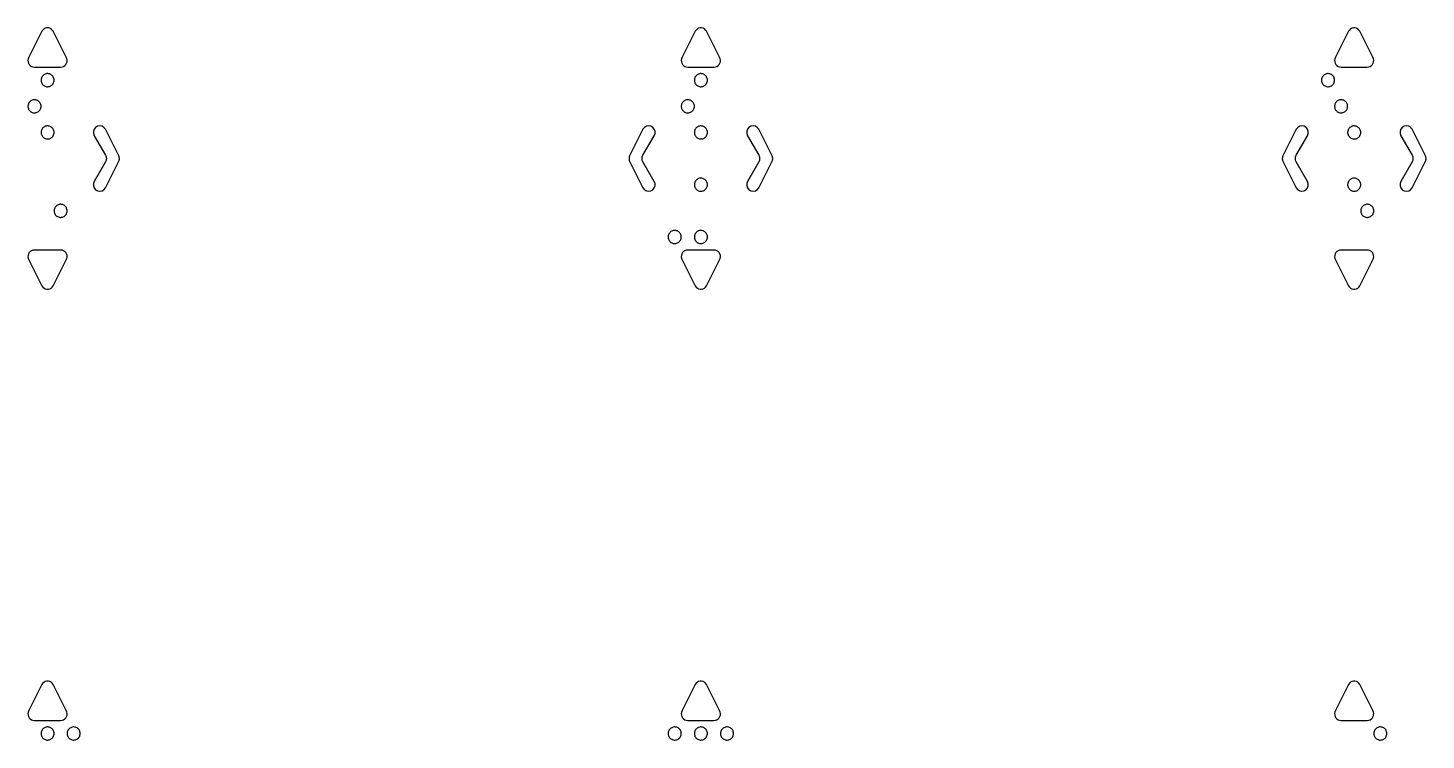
# Model space of a CAD drawing. Header units: metres. Extents: x 45 to 505, y 40 to 510.
# Drawn here: x 148.5 to 255.5, y 205.5 to 260 of the extents above; entities that cross this region are included whole.
import ezdxf

# ---------------------------------------------------------------- set-up
doc = ezdxf.new("R2010")
doc.units = ezdxf.units.M

msp = doc.modelspace()

# ---------------------------------------------------------------- linework, layer by layer
for points in [[(150.43, 259.75), (150.36, 259.84), (150.27, 259.92), (150.17, 259.97), (150.06, 260), (149.94, 260), (149.83, 259.97), (149.73, 259.92), (149.64, 259.84), (149.57, 259.75), (148.57, 257.75), (148.52, 257.64), (148.5, 257.53), (148.51, 257.41), (148.54, 257.3), (148.6, 257.2), (148.68, 257.12), (148.78, 257.05), (148.88, 257.01), (149, 257), (151, 257), (151.12, 257.01), (151.22, 257.05), (151.32, 257.12), (151.4, 257.2), (151.46, 257.3), (151.49, 257.41), (151.5, 257.53), (151.48, 257.64), (151.43, 257.75)], [(200.43, 259.75), (200.36, 259.84), (200.27, 259.92), (200.17, 259.97), (200.06, 260), (199.94, 260), (199.83, 259.97), (199.73, 259.92), (199.64, 259.84), (199.57, 259.75), (198.57, 257.75), (198.52, 257.64), (198.5, 257.53), (198.51, 257.41), (198.54, 257.3), (198.6, 257.2), (198.68, 257.12), (198.78, 257.05), (198.88, 257.01), (199, 257), (201, 257), (201.12, 257.01), (201.22, 257.05), (201.32, 257.12), (201.4, 257.2), (201.46, 257.3), (201.49, 257.41), (201.5, 257.53), (201.48, 257.64), (201.43, 257.75)], [(250.43, 259.75), (250.36, 259.84), (250.27, 259.92), (250.17, 259.97), (250.06, 260), (249.94, 260), (249.83, 259.97), (249.73, 259.92), (249.64, 259.84), (249.57, 259.75), (248.57, 257.75), (248.52, 257.64), (248.5, 257.53), (248.51, 257.41), (248.54, 257.3), (248.6, 257.2), (248.68, 257.12), (248.78, 257.05), (248.88, 257.01), (249, 257), (251, 257), (251.12, 257.01), (251.22, 257.05), (251.32, 257.12), (251.4, 257.2), (251.46, 257.3), (251.49, 257.41), (251.5, 257.53), (251.48, 257.64), (251.43, 257.75)], [(150.5, 256), (150.5, 256.06), (150.48, 256.13), (150.46, 256.19), (150.44, 256.25), (150.4, 256.3), (150.36, 256.35), (150.31, 256.39), (150.26, 256.43), (150.2, 256.46), (150.14, 256.48), (150.08, 256.49), (150.02, 256.5), (149.95, 256.5), (149.89, 256.49), (149.83, 256.47), (149.77, 256.44), (149.71, 256.41), (149.66, 256.37), (149.62, 256.32), (149.58, 256.27), (149.55, 256.22), (149.53, 256.16), (149.51, 256.1), (149.5, 256.03), (149.5, 255.97), (149.51, 255.9), (149.53, 255.84), (149.55, 255.78), (149.58, 255.73), (149.62, 255.68), (149.66, 255.63), (149.71, 255.59), (149.77, 255.56), (149.83, 255.53), (149.89, 255.51), (149.95, 255.5), (150.02, 255.5), (150.08, 255.51), (150.14, 255.52), (150.2, 255.54), (150.26, 255.57), (150.31, 255.61), (150.36, 255.65), (150.4, 255.7), (150.44, 255.75), (150.46, 255.81), (150.48, 255.87), (150.5, 255.94), (150.5, 256)], [(200.5, 256), (200.5, 256.06), (200.48, 256.13), (200.46, 256.19), (200.44, 256.25), (200.4, 256.3), (200.36, 256.35), (200.31, 256.39), (200.26, 256.43), (200.2, 256.46), (200.14, 256.48), (200.08, 256.49), (200.02, 256.5), (199.95, 256.5), (199.89, 256.49), (199.83, 256.47), (199.77, 256.44), (199.71, 256.41), (199.66, 256.37), (199.62, 256.32), (199.58, 256.27), (199.55, 256.22), (199.53, 256.16), (199.51, 256.1), (199.5, 256.03), (199.5, 255.97), (199.51, 255.9), (199.53, 255.84), (199.55, 255.78), (199.58, 255.73), (199.62, 255.68), (199.66, 255.63), (199.71, 255.59), (199.77, 255.56), (199.83, 255.53), (199.89, 255.51), (199.95, 255.5), (200.02, 255.5), (200.08, 255.51), (200.14, 255.52), (200.2, 255.54), (200.26, 255.57), (200.31, 255.61), (200.36, 255.65), (200.4, 255.7), (200.44, 255.75), (200.46, 255.81), (200.48, 255.87), (200.5, 255.94), (200.5, 256)], [(248.5, 256), (248.5, 256.06), (248.48, 256.13), (248.46, 256.19), (248.44, 256.25), (248.4, 256.3), (248.36, 256.35), (248.31, 256.39), (248.26, 256.43), (248.2, 256.46), (248.14, 256.48), (248.08, 256.49), (248.02, 256.5), (247.95, 256.5), (247.89, 256.49), (247.83, 256.47), (247.77, 256.44), (247.71, 256.41), (247.66, 256.37), (247.62, 256.32), (247.58, 256.27), (247.55, 256.22), (247.53, 256.16), (247.51, 256.1), (247.5, 256.03), (247.5, 255.97), (247.51, 255.9), (247.53, 255.84), (247.55, 255.78), (247.58, 255.73), (247.62, 255.68), (247.66, 255.63), (247.71, 255.59), (247.77, 255.56), (247.83, 255.53), (247.89, 255.51), (247.95, 255.5), (248.02, 255.5), (248.08, 255.51), (248.14, 255.52), (248.2, 255.54), (248.26, 255.57), (248.31, 255.61), (248.36, 255.65), (248.4, 255.7), (248.44, 255.75), (248.46, 255.81), (248.48, 255.87), (248.5, 255.94), (248.5, 256)], [(149.5, 254), (149.5, 254.06), (149.48, 254.13), (149.46, 254.19), (149.44, 254.25), (149.4, 254.3), (149.36, 254.35), (149.31, 254.39), (149.26, 254.43), (149.2, 254.46), (149.14, 254.48), (149.08, 254.49), (149.02, 254.5), (148.95, 254.5), (148.89, 254.49), (148.83, 254.47), (148.77, 254.44), (148.71, 254.41), (148.66, 254.37), (148.62, 254.32), (148.58, 254.27), (148.55, 254.22), (148.53, 254.16), (148.51, 254.1), (148.5, 254.03), (148.5, 253.97), (148.51, 253.9), (148.53, 253.84), (148.55, 253.78), (148.58, 253.73), (148.62, 253.68), (148.66, 253.63), (148.71, 253.59), (148.77, 253.56), (148.83, 253.53), (148.89, 253.51), (148.95, 253.5), (149.02, 253.5), (149.08, 253.51), (149.14, 253.52), (149.2, 253.54), (149.26, 253.57), (149.31, 253.61), (149.36, 253.65), (149.4, 253.7), (149.44, 253.75), (149.46, 253.81), (149.48, 253.87), (149.5, 253.94), (149.5, 254)], [(199.5, 254), (199.5, 254.06), (199.48, 254.13), (199.46, 254.19), (199.44, 254.25), (199.4, 254.3), (199.36, 254.35), (199.31, 254.39), (199.26, 254.43), (199.2, 254.46), (199.14, 254.48), (199.08, 254.49), (199.02, 254.5), (198.95, 254.5), (198.89, 254.49), (198.83, 254.47), (198.77, 254.44), (198.71, 254.41), (198.66, 254.37), (198.62, 254.32), (198.58, 254.27), (198.55, 254.22), (198.53, 254.16), (198.51, 254.1), (198.5, 254.03), (198.5, 253.97), (198.51, 253.9), (198.53, 253.84), (198.55, 253.78), (198.58, 253.73), (198.62, 253.68), (198.66, 253.63), (198.71, 253.59), (198.77, 253.56), (198.83, 253.53), (198.89, 253.51), (198.95, 253.5), (199.02, 253.5), (199.08, 253.51), (199.14, 253.52), (199.2, 253.54), (199.26, 253.57), (199.31, 253.61), (199.36, 253.65), (199.4, 253.7), (199.44, 253.75), (199.46, 253.81), (199.48, 253.87), (199.5, 253.94), (199.5, 254)], [(249.5, 254), (249.5, 254.06), (249.48, 254.13), (249.46, 254.19), (249.44, 254.25), (249.4, 254.3), (249.36, 254.35), (249.31, 254.39), (249.26, 254.43), (249.2, 254.46), (249.14, 254.48), (249.08, 254.49), (249.02, 254.5), (248.95, 254.5), (248.89, 254.49), (248.83, 254.47), (248.77, 254.44), (248.71, 254.41), (248.66, 254.37), (248.62, 254.32), (248.58, 254.27), (248.55, 254.22), (248.53, 254.16), (248.51, 254.1), (248.5, 254.03), (248.5, 253.97), (248.51, 253.9), (248.53, 253.84), (248.55, 253.78), (248.58, 253.73), (248.62, 253.68), (248.66, 253.63), (248.71, 253.59), (248.77, 253.56), (248.83, 253.53), (248.89, 253.51), (248.95, 253.5), (249.02, 253.5), (249.08, 253.51), (249.14, 253.52), (249.2, 253.54), (249.26, 253.57), (249.31, 253.61), (249.36, 253.65), (249.4, 253.7), (249.44, 253.75), (249.46, 253.81), (249.48, 253.87), (249.5, 253.94), (249.5, 254)], [(150.5, 252), (150.5, 252.06), (150.48, 252.13), (150.46, 252.19), (150.44, 252.25), (150.4, 252.3), (150.36, 252.35), (150.31, 252.39), (150.26, 252.43), (150.2, 252.46), (150.14, 252.48), (150.08, 252.49), (150.02, 252.5), (149.95, 252.5), (149.89, 252.49), (149.83, 252.47), (149.77, 252.44), (149.71, 252.41), (149.66, 252.37), (149.62, 252.32), (149.58, 252.27), (149.55, 252.22), (149.53, 252.16), (149.51, 252.1), (149.5, 252.03), (149.5, 251.97), (149.51, 251.9), (149.53, 251.84), (149.55, 251.78), (149.58, 251.73), (149.62, 251.68), (149.66, 251.63), (149.71, 251.59), (149.77, 251.56), (149.83, 251.53), (149.89, 251.51), (149.95, 251.5), (150.02, 251.5), (150.08, 251.51), (150.14, 251.52), (150.2, 251.54), (150.26, 251.57), (150.31, 251.61), (150.36, 251.65), (150.4, 251.7), (150.44, 251.75), (150.46, 251.81), (150.48, 251.87), (150.5, 251.94), (150.5, 252)], [(155.43, 249.75), (155.46, 249.8), (155.48, 249.86), (155.49, 249.91), (155.5, 249.97), (155.5, 250.03), (155.49, 250.09), (155.48, 250.14), (155.46, 250.2), (155.43, 250.25), (154.43, 252.25), (154.32, 252.38), (154.17, 252.47), (154, 252.5), (153.83, 252.47), (153.68, 252.38), (153.57, 252.25), (153.51, 252.09), (153.51, 251.91), (153.57, 251.75), (154.43, 250.25), (154.46, 250.2), (154.48, 250.14), (154.49, 250.09), (154.5, 250.03), (154.5, 249.97), (154.49, 249.91), (154.48, 249.86), (154.46, 249.8), (154.43, 249.75), (153.57, 248.25), (153.51, 248.09), (153.51, 247.91), (153.57, 247.75), (153.68, 247.62), (153.83, 247.53), (154, 247.5), (154.17, 247.53), (154.32, 247.62), (154.43, 247.75)], [(194.57, 250.25), (194.54, 250.2), (194.52, 250.14), (194.51, 250.09), (194.5, 250.03), (194.5, 249.97), (194.51, 249.91), (194.52, 249.86), (194.54, 249.8), (194.57, 249.75), (195.57, 247.75), (195.68, 247.62), (195.83, 247.53), (196, 247.5), (196.17, 247.53), (196.32, 247.62), (196.43, 247.75), (196.49, 247.91), (196.49, 248.09), (196.43, 248.25), (195.57, 249.75), (195.54, 249.8), (195.52, 249.86), (195.51, 249.91), (195.5, 249.97), (195.5, 250.03), (195.51, 250.09), (195.52, 250.14), (195.54, 250.2), (195.57, 250.25), (196.43, 251.75), (196.49, 251.91), (196.49, 252.09), (196.43, 252.25), (196.32, 252.38), (196.17, 252.47), (196, 252.5), (195.83, 252.47), (195.68, 252.38), (195.57, 252.25)], [(200.5, 252), (200.5, 252.06), (200.48, 252.13), (200.46, 252.19), (200.44, 252.25), (200.4, 252.3), (200.36, 252.35), (200.31, 252.39), (200.26, 252.43), (200.2, 252.46), (200.14, 252.48), (200.08, 252.49), (200.02, 252.5), (199.95, 252.5), (199.89, 252.49), (199.83, 252.47), (199.77, 252.44), (199.71, 252.41), (199.66, 252.37), (199.62, 252.32), (199.58, 252.27), (199.55, 252.22), (199.53, 252.16), (199.51, 252.1), (199.5, 252.03), (199.5, 251.97), (199.51, 251.9), (199.53, 251.84), (199.55, 251.78), (199.58, 251.73), (199.62, 251.68), (199.66, 251.63), (199.71, 251.59), (199.77, 251.56), (199.83, 251.53), (199.89, 251.51), (199.95, 251.5), (200.02, 251.5), (200.08, 251.51), (200.14, 251.52), (200.2, 251.54), (200.26, 251.57), (200.31, 251.61), (200.36, 251.65), (200.4, 251.7), (200.44, 251.75), (200.46, 251.81), (200.48, 251.87), (200.5, 251.94), (200.5, 252)], [(205.43, 249.75), (205.46, 249.8), (205.48, 249.86), (205.49, 249.91), (205.5, 249.97), (205.5, 250.03), (205.49, 250.09), (205.48, 250.14), (205.46, 250.2), (205.43, 250.25), (204.43, 252.25), (204.32, 252.38), (204.17, 252.47), (204, 252.5), (203.83, 252.47), (203.68, 252.38), (203.57, 252.25), (203.51, 252.09), (203.51, 251.91), (203.57, 251.75), (204.43, 250.25), (204.46, 250.2), (204.48, 250.14), (204.49, 250.09), (204.5, 250.03), (204.5, 249.97), (204.49, 249.91), (204.48, 249.86), (204.46, 249.8), (204.43, 249.75), (203.57, 248.25), (203.51, 248.09), (203.51, 247.91), (203.57, 247.75), (203.68, 247.62), (203.83, 247.53), (204, 247.5), (204.17, 247.53), (204.32, 247.62), (204.43, 247.75)], [(244.57, 250.25), (244.54, 250.2), (244.52, 250.14), (244.51, 250.09), (244.5, 250.03), (244.5, 249.97), (244.51, 249.91), (244.52, 249.86), (244.54, 249.8), (244.57, 249.75), (245.57, 247.75), (245.68, 247.62), (245.83, 247.53), (246, 247.5), (246.17, 247.53), (246.32, 247.62), (246.43, 247.75), (246.49, 247.91), (246.49, 248.09), (246.43, 248.25), (245.57, 249.75), (245.54, 249.8), (245.52, 249.86), (245.51, 249.91), (245.5, 249.97), (245.5, 250.03), (245.51, 250.09), (245.52, 250.14), (245.54, 250.2), (245.57, 250.25), (246.43, 251.75), (246.49, 251.91), (246.49, 252.09), (246.43, 252.25), (246.32, 252.38), (246.17, 252.47), (246, 252.5), (245.83, 252.47), (245.68, 252.38), (245.57, 252.25)], [(250.5, 252), (250.5, 252.06), (250.48, 252.13), (250.46, 252.19), (250.44, 252.25), (250.4, 252.3), (250.36, 252.35), (250.31, 252.39), (250.26, 252.43), (250.2, 252.46), (250.14, 252.48), (250.08, 252.49), (250.02, 252.5), (249.95, 252.5), (249.89, 252.49), (249.83, 252.47), (249.77, 252.44), (249.71, 252.41), (249.66, 252.37), (249.62, 252.32), (249.58, 252.27), (249.55, 252.22), (249.53, 252.16), (249.51, 252.1), (249.5, 252.03), (249.5, 251.97), (249.51, 251.9), (249.53, 251.84), (249.55, 251.78), (249.58, 251.73), (249.62, 251.68), (249.66, 251.63), (249.71, 251.59), (249.77, 251.56), (249.83, 251.53), (249.89, 251.51), (249.95, 251.5), (250.02, 251.5), (250.08, 251.51), (250.14, 251.52), (250.2, 251.54), (250.26, 251.57), (250.31, 251.61), (250.36, 251.65), (250.4, 251.7), (250.44, 251.75), (250.46, 251.81), (250.48, 251.87), (250.5, 251.94), (250.5, 252)], [(255.43, 249.75), (255.46, 249.8), (255.48, 249.86), (255.49, 249.91), (255.5, 249.97), (255.5, 250.03), (255.49, 250.09), (255.48, 250.14), (255.46, 250.2), (255.43, 250.25), (254.43, 252.25), (254.32, 252.38), (254.17, 252.47), (254, 252.5), (253.83, 252.47), (253.68, 252.38), (253.57, 252.25), (253.51, 252.09), (253.51, 251.91), (253.57, 251.75), (254.43, 250.25), (254.46, 250.2), (254.48, 250.14), (254.49, 250.09), (254.5, 250.03), (254.5, 249.97), (254.49, 249.91), (254.48, 249.86), (254.46, 249.8), (254.43, 249.75), (253.57, 248.25), (253.51, 248.09), (253.51, 247.91), (253.57, 247.75), (253.68, 247.62), (253.83, 247.53), (254, 247.5), (254.17, 247.53), (254.32, 247.62), (254.43, 247.75)], [(200.5, 248), (200.5, 248.06), (200.48, 248.13), (200.46, 248.19), (200.44, 248.25), (200.4, 248.3), (200.36, 248.35), (200.31, 248.39), (200.26, 248.43), (200.2, 248.46), (200.14, 248.48), (200.08, 248.49), (200.02, 248.5), (199.95, 248.5), (199.89, 248.49), (199.83, 248.47), (199.77, 248.44), (199.71, 248.41), (199.66, 248.37), (199.62, 248.32), (199.58, 248.27), (199.55, 248.22), (199.53, 248.16), (199.51, 248.1), (199.5, 248.03), (199.5, 247.97), (199.51, 247.9), (199.53, 247.84), (199.55, 247.78), (199.58, 247.73), (199.62, 247.68), (199.66, 247.63), (199.71, 247.59), (199.77, 247.56), (199.83, 247.53), (199.89, 247.51), (199.95, 247.5), (200.02, 247.5), (200.08, 247.51), (200.14, 247.52), (200.2, 247.54), (200.26, 247.57), (200.31, 247.61), (200.36, 247.65), (200.4, 247.7), (200.44, 247.75), (200.46, 247.81), (200.48, 247.87), (200.5, 247.94), (200.5, 248)], [(250.5, 248), (250.5, 248.06), (250.48, 248.13), (250.46, 248.19), (250.44, 248.25), (250.4, 248.3), (250.36, 248.35), (250.31, 248.39), (250.26, 248.43), (250.2, 248.46), (250.14, 248.48), (250.08, 248.49), (250.02, 248.5), (249.95, 248.5), (249.89, 248.49), (249.83, 248.47), (249.77, 248.44), (249.71, 248.41), (249.66, 248.37), (249.62, 248.32), (249.58, 248.27), (249.55, 248.22), (249.53, 248.16), (249.51, 248.1), (249.5, 248.03), (249.5, 247.97), (249.51, 247.9), (249.53, 247.84), (249.55, 247.78), (249.58, 247.73), (249.62, 247.68), (249.66, 247.63), (249.71, 247.59), (249.77, 247.56), (249.83, 247.53), (249.89, 247.51), (249.95, 247.5), (250.02, 247.5), (250.08, 247.51), (250.14, 247.52), (250.2, 247.54), (250.26, 247.57), (250.31, 247.61), (250.36, 247.65), (250.4, 247.7), (250.44, 247.75), (250.46, 247.81), (250.48, 247.87), (250.5, 247.94), (250.5, 248)], [(151.5, 246), (151.5, 246.06), (151.48, 246.13), (151.46, 246.19), (151.44, 246.25), (151.4, 246.3), (151.36, 246.35), (151.31, 246.39), (151.26, 246.43), (151.2, 246.46), (151.14, 246.48), (151.08, 246.49), (151.02, 246.5), (150.95, 246.5), (150.89, 246.49), (150.83, 246.47), (150.77, 246.44), (150.71, 246.41), (150.66, 246.37), (150.62, 246.32), (150.58, 246.27), (150.55, 246.22), (150.53, 246.16), (150.51, 246.1), (150.5, 246.03), (150.5, 245.97), (150.51, 245.9), (150.53, 245.84), (150.55, 245.78), (150.58, 245.73), (150.62, 245.68), (150.66, 245.63), (150.71, 245.59), (150.77, 245.56), (150.83, 245.53), (150.89, 245.51), (150.95, 245.5), (151.02, 245.5), (151.08, 245.51), (151.14, 245.52), (151.2, 245.54), (151.26, 245.57), (151.31, 245.61), (151.36, 245.65), (151.4, 245.7), (151.44, 245.75), (151.46, 245.81), (151.48, 245.87), (151.5, 245.94), (151.5, 246)], [(251.5, 246), (251.5, 246.06), (251.48, 246.13), (251.46, 246.19), (251.44, 246.25), (251.4, 246.3), (251.36, 246.35), (251.31, 246.39), (251.26, 246.43), (251.2, 246.46), (251.14, 246.48), (251.08, 246.49), (251.02, 246.5), (250.95, 246.5), (250.89, 246.49), (250.83, 246.47), (250.77, 246.44), (250.71, 246.41), (250.66, 246.37), (250.62, 246.32), (250.58, 246.27), (250.55, 246.22), (250.53, 246.16), (250.51, 246.1), (250.5, 246.03), (250.5, 245.97), (250.51, 245.9), (250.53, 245.84), (250.55, 245.78), (250.58, 245.73), (250.62, 245.68), (250.66, 245.63), (250.71, 245.59), (250.77, 245.56), (250.83, 245.53), (250.89, 245.51), (250.95, 245.5), (251.02, 245.5), (251.08, 245.51), (251.14, 245.52), (251.2, 245.54), (251.26, 245.57), (251.31, 245.61), (251.36, 245.65), (251.4, 245.7), (251.44, 245.75), (251.46, 245.81), (251.48, 245.87), (251.5, 245.94), (251.5, 246)], [(198.5, 244), (198.5, 244.06), (198.48, 244.13), (198.46, 244.19), (198.44, 244.25), (198.4, 244.3), (198.36, 244.35), (198.31, 244.39), (198.26, 244.43), (198.2, 244.46), (198.14, 244.48), (198.08, 244.49), (198.02, 244.5), (197.95, 244.5), (197.89, 244.49), (197.83, 244.47), (197.77, 244.44), (197.71, 244.41), (197.66, 244.37), (197.62, 244.32), (197.58, 244.27), (197.55, 244.22), (197.53, 244.16), (197.51, 244.1), (197.5, 244.03), (197.5, 243.97), (197.51, 243.9), (197.53, 243.84), (197.55, 243.78), (197.58, 243.73), (197.62, 243.68), (197.66, 243.63), (197.71, 243.59), (197.77, 243.56), (197.83, 243.53), (197.89, 243.51), (197.95, 243.5), (198.02, 243.5), (198.08, 243.51), (198.14, 243.52), (198.2, 243.54), (198.26, 243.57), (198.31, 243.61), (198.36, 243.65), (198.4, 243.7), (198.44, 243.75), (198.46, 243.81), (198.48, 243.87), (198.5, 243.94), (198.5, 244)], [(200.5, 244), (200.5, 244.06), (200.48, 244.13), (200.46, 244.19), (200.44, 244.25), (200.4, 244.3), (200.36, 244.35), (200.31, 244.39), (200.26, 244.43), (200.2, 244.46), (200.14, 244.48), (200.08, 244.49), (200.02, 244.5), (199.95, 244.5), (199.89, 244.49), (199.83, 244.47), (199.77, 244.44), (199.71, 244.41), (199.66, 244.37), (199.62, 244.32), (199.58, 244.27), (199.55, 244.22), (199.53, 244.16), (199.51, 244.1), (199.5, 244.03), (199.5, 243.97), (199.51, 243.9), (199.53, 243.84), (199.55, 243.78), (199.58, 243.73), (199.62, 243.68), (199.66, 243.63), (199.71, 243.59), (199.77, 243.56), (199.83, 243.53), (199.89, 243.51), (199.95, 243.5), (200.02, 243.5), (200.08, 243.51), (200.14, 243.52), (200.2, 243.54), (200.26, 243.57), (200.31, 243.61), (200.36, 243.65), (200.4, 243.7), (200.44, 243.75), (200.46, 243.81), (200.48, 243.87), (200.5, 243.94), (200.5, 244)], [(149.57, 240.25), (149.64, 240.16), (149.73, 240.08), (149.83, 240.03), (149.94, 240), (150.06, 240), (150.17, 240.03), (150.27, 240.08), (150.36, 240.16), (150.43, 240.25), (151.43, 242.25), (151.48, 242.36), (151.5, 242.47), (151.49, 242.59), (151.46, 242.7), (151.4, 242.8), (151.32, 242.88), (151.22, 242.95), (151.12, 242.99), (151, 243), (149, 243), (148.88, 242.99), (148.78, 242.95), (148.68, 242.88), (148.6, 242.8), (148.54, 242.7), (148.51, 242.59), (148.5, 242.47), (148.52, 242.36), (148.57, 242.25)], [(199.57, 240.25), (199.64, 240.16), (199.73, 240.08), (199.83, 240.03), (199.94, 240), (200.06, 240), (200.17, 240.03), (200.27, 240.08), (200.36, 240.16), (200.43, 240.25), (201.43, 242.25), (201.48, 242.36), (201.5, 242.47), (201.49, 242.59), (201.46, 242.7), (201.4, 242.8), (201.32, 242.88), (201.22, 242.95), (201.12, 242.99), (201, 243), (199, 243), (198.88, 242.99), (198.78, 242.95), (198.68, 242.88), (198.6, 242.8), (198.54, 242.7), (198.51, 242.59), (198.5, 242.47), (198.52, 242.36), (198.57, 242.25)], [(249.57, 240.25), (249.64, 240.16), (249.73, 240.08), (249.83, 240.03), (249.94, 240), (250.06, 240), (250.17, 240.03), (250.27, 240.08), (250.36, 240.16), (250.43, 240.25), (251.43, 242.25), (251.48, 242.36), (251.5, 242.47), (251.49, 242.59), (251.46, 242.7), (251.4, 242.8), (251.32, 242.88), (251.22, 242.95), (251.12, 242.99), (251, 243), (249, 243), (248.88, 242.99), (248.78, 242.95), (248.68, 242.88), (248.6, 242.8), (248.54, 242.7), (248.51, 242.59), (248.5, 242.47), (248.52, 242.36), (248.57, 242.25)], [(150.43, 209.75), (150.36, 209.84), (150.27, 209.92), (150.17, 209.97), (150.06, 210), (149.94, 210), (149.83, 209.97), (149.73, 209.92), (149.64, 209.84), (149.57, 209.75), (148.57, 207.75), (148.52, 207.64), (148.5, 207.53), (148.51, 207.41), (148.54, 207.3), (148.6, 207.2), (148.68, 207.12), (148.78, 207.05), (148.88, 207.01), (149, 207), (151, 207), (151.12, 207.01), (151.22, 207.05), (151.32, 207.12), (151.4, 207.2), (151.46, 207.3), (151.49, 207.41), (151.5, 207.53), (151.48, 207.64), (151.43, 207.75)], [(200.43, 209.75), (200.36, 209.84), (200.27, 209.92), (200.17, 209.97), (200.06, 210), (199.94, 210), (199.83, 209.97), (199.73, 209.92), (199.64, 209.84), (199.57, 209.75), (198.57, 207.75), (198.52, 207.64), (198.5, 207.53), (198.51, 207.41), (198.54, 207.3), (198.6, 207.2), (198.68, 207.12), (198.78, 207.05), (198.88, 207.01), (199, 207), (201, 207), (201.12, 207.01), (201.22, 207.05), (201.32, 207.12), (201.4, 207.2), (201.46, 207.3), (201.49, 207.41), (201.5, 207.53), (201.48, 207.64), (201.43, 207.75)], [(250.43, 209.75), (250.36, 209.84), (250.27, 209.92), (250.17, 209.97), (250.06, 210), (249.94, 210), (249.83, 209.97), (249.73, 209.92), (249.64, 209.84), (249.57, 209.75), (248.57, 207.75), (248.52, 207.64), (248.5, 207.53), (248.51, 207.41), (248.54, 207.3), (248.6, 207.2), (248.68, 207.12), (248.78, 207.05), (248.88, 207.01), (249, 207), (251, 207), (251.12, 207.01), (251.22, 207.05), (251.32, 207.12), (251.4, 207.2), (251.46, 207.3), (251.49, 207.41), (251.5, 207.53), (251.48, 207.64), (251.43, 207.75)], [(150.5, 206), (150.5, 206.06), (150.48, 206.13), (150.46, 206.19), (150.44, 206.25), (150.4, 206.3), (150.36, 206.35), (150.31, 206.39), (150.26, 206.43), (150.2, 206.46), (150.14, 206.48), (150.08, 206.49), (150.02, 206.5), (149.95, 206.5), (149.89, 206.49), (149.83, 206.47), (149.77, 206.44), (149.71, 206.41), (149.66, 206.37), (149.62, 206.32), (149.58, 206.27), (149.55, 206.22), (149.53, 206.16), (149.51, 206.1), (149.5, 206.03), (149.5, 205.97), (149.51, 205.9), (149.53, 205.84), (149.55, 205.78), (149.58, 205.73), (149.62, 205.68), (149.66, 205.63), (149.71, 205.59), (149.77, 205.56), (149.83, 205.53), (149.89, 205.51), (149.95, 205.5), (150.02, 205.5), (150.08, 205.51), (150.14, 205.52), (150.2, 205.54), (150.26, 205.57), (150.31, 205.61), (150.36, 205.65), (150.4, 205.7), (150.44, 205.75), (150.46, 205.81), (150.48, 205.87), (150.5, 205.94), (150.5, 206)], [(152.5, 206), (152.5, 206.06), (152.48, 206.13), (152.46, 206.19), (152.44, 206.25), (152.4, 206.3), (152.36, 206.35), (152.31, 206.39), (152.26, 206.43), (152.2, 206.46), (152.14, 206.48), (152.08, 206.49), (152.02, 206.5), (151.95, 206.5), (151.89, 206.49), (151.83, 206.47), (151.77, 206.44), (151.71, 206.41), (151.66, 206.37), (151.62, 206.32), (151.58, 206.27), (151.55, 206.22), (151.53, 206.16), (151.51, 206.1), (151.5, 206.03), (151.5, 205.97), (151.51, 205.9), (151.53, 205.84), (151.55, 205.78), (151.58, 205.73), (151.62, 205.68), (151.66, 205.63), (151.71, 205.59), (151.77, 205.56), (151.83, 205.53), (151.89, 205.51), (151.95, 205.5), (152.02, 205.5), (152.08, 205.51), (152.14, 205.52), (152.2, 205.54), (152.26, 205.57), (152.31, 205.61), (152.36, 205.65), (152.4, 205.7), (152.44, 205.75), (152.46, 205.81), (152.48, 205.87), (152.5, 205.94), (152.5, 206)], [(198.5, 206), (198.5, 206.06), (198.48, 206.13), (198.46, 206.19), (198.44, 206.25), (198.4, 206.3), (198.36, 206.35), (198.31, 206.39), (198.26, 206.43), (198.2, 206.46), (198.14, 206.48), (198.08, 206.49), (198.02, 206.5), (197.95, 206.5), (197.89, 206.49), (197.83, 206.47), (197.77, 206.44), (197.71, 206.41), (197.66, 206.37), (197.62, 206.32), (197.58, 206.27), (197.55, 206.22), (197.53, 206.16), (197.51, 206.1), (197.5, 206.03), (197.5, 205.97), (197.51, 205.9), (197.53, 205.84), (197.55, 205.78), (197.58, 205.73), (197.62, 205.68), (197.66, 205.63), (197.71, 205.59), (197.77, 205.56), (197.83, 205.53), (197.89, 205.51), (197.95, 205.5), (198.02, 205.5), (198.08, 205.51), (198.14, 205.52), (198.2, 205.54), (198.26, 205.57), (198.31, 205.61), (198.36, 205.65), (198.4, 205.7), (198.44, 205.75), (198.46, 205.81), (198.48, 205.87), (198.5, 205.94), (198.5, 206)], [(200.5, 206), (200.5, 206.06), (200.48, 206.13), (200.46, 206.19), (200.44, 206.25), (200.4, 206.3), (200.36, 206.35), (200.31, 206.39), (200.26, 206.43), (200.2, 206.46), (200.14, 206.48), (200.08, 206.49), (200.02, 206.5), (199.95, 206.5), (199.89, 206.49), (199.83, 206.47), (199.77, 206.44), (199.71, 206.41), (199.66, 206.37), (199.62, 206.32), (199.58, 206.27), (199.55, 206.22), (199.53, 206.16), (199.51, 206.1), (199.5, 206.03), (199.5, 205.97), (199.51, 205.9), (199.53, 205.84), (199.55, 205.78), (199.58, 205.73), (199.62, 205.68), (199.66, 205.63), (199.71, 205.59), (199.77, 205.56), (199.83, 205.53), (199.89, 205.51), (199.95, 205.5), (200.02, 205.5), (200.08, 205.51), (200.14, 205.52), (200.2, 205.54), (200.26, 205.57), (200.31, 205.61), (200.36, 205.65), (200.4, 205.7), (200.44, 205.75), (200.46, 205.81), (200.48, 205.87), (200.5, 205.94), (200.5, 206)], [(202.5, 206), (202.5, 206.06), (202.48, 206.13), (202.46, 206.19), (202.44, 206.25), (202.4, 206.3), (202.36, 206.35), (202.31, 206.39), (202.26, 206.43), (202.2, 206.46), (202.14, 206.48), (202.08, 206.49), (202.02, 206.5), (201.95, 206.5), (201.89, 206.49), (201.83, 206.47), (201.77, 206.44), (201.71, 206.41), (201.66, 206.37), (201.62, 206.32), (201.58, 206.27), (201.55, 206.22), (201.53, 206.16), (201.51, 206.1), (201.5, 206.03), (201.5, 205.97), (201.51, 205.9), (201.53, 205.84), (201.55, 205.78), (201.58, 205.73), (201.62, 205.68), (201.66, 205.63), (201.71, 205.59), (201.77, 205.56), (201.83, 205.53), (201.89, 205.51), (201.95, 205.5), (202.02, 205.5), (202.08, 205.51), (202.14, 205.52), (202.2, 205.54), (202.26, 205.57), (202.31, 205.61), (202.36, 205.65), (202.4, 205.7), (202.44, 205.75), (202.46, 205.81), (202.48, 205.87), (202.5, 205.94), (202.5, 206)], [(252.5, 206), (252.5, 206.06), (252.48, 206.13), (252.46, 206.19), (252.44, 206.25), (252.4, 206.3), (252.36, 206.35), (252.31, 206.39), (252.26, 206.43), (252.2, 206.46), (252.14, 206.48), (252.08, 206.49), (252.02, 206.5), (251.95, 206.5), (251.89, 206.49), (251.83, 206.47), (251.77, 206.44), (251.71, 206.41), (251.66, 206.37), (251.62, 206.32), (251.58, 206.27), (251.55, 206.22), (251.53, 206.16), (251.51, 206.1), (251.5, 206.03), (251.5, 205.97), (251.51, 205.9), (251.53, 205.84), (251.55, 205.78), (251.58, 205.73), (251.62, 205.68), (251.66, 205.63), (251.71, 205.59), (251.77, 205.56), (251.83, 205.53), (251.89, 205.51), (251.95, 205.5), (252.02, 205.5), (252.08, 205.51), (252.14, 205.52), (252.2, 205.54), (252.26, 205.57), (252.31, 205.61), (252.36, 205.65), (252.4, 205.7), (252.44, 205.75), (252.46, 205.81), (252.48, 205.87), (252.5, 205.94), (252.5, 206)]]:
    msp.add_lwpolyline(points, close=True)

doc.saveas('drawing.dxf')
